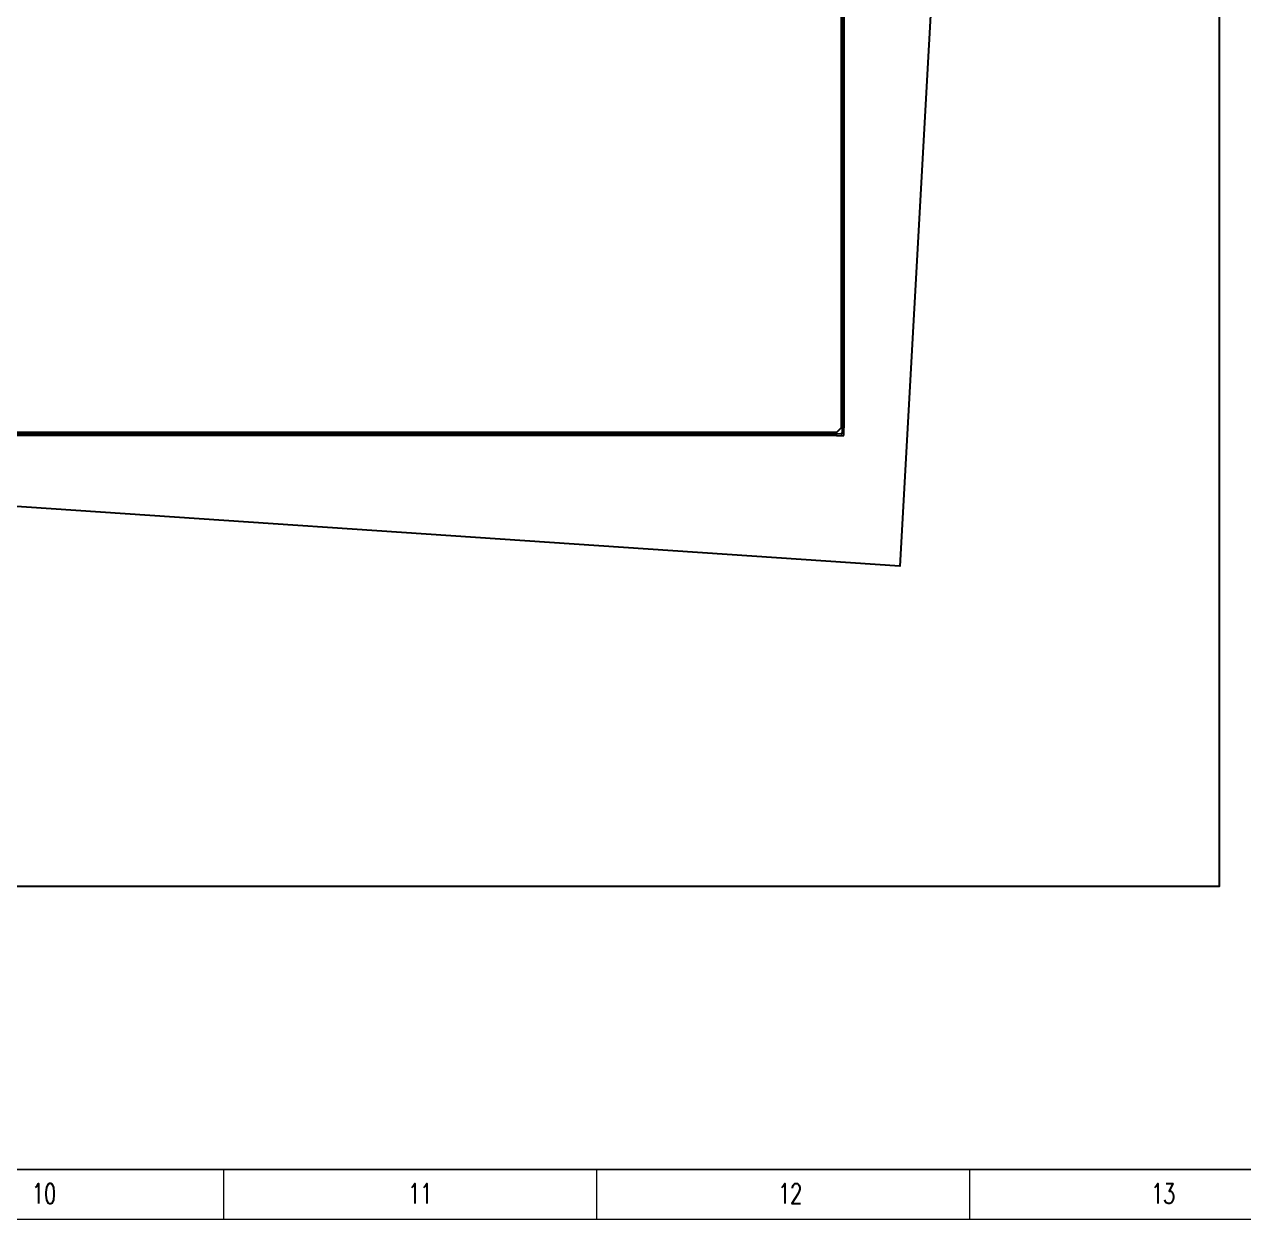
# Model space of a CAD drawing. Header units: inches. Extents: x -1128 to 651, y 96 to 845.
# Drawn here: x -955.8 to -896.4, y 636.4 to 694.7 of the extents above; entities that cross this region are included whole.
import ezdxf

# ---------------------------------------------------------------- set-up
doc = ezdxf.new("R2010")
doc.units = ezdxf.units.IN
doc.header["$MEASUREMENT"] = 0
doc.layers.add('150X100mm', color=5, linetype='Continuous')
doc.layers.add('Background Stuff', color=253, linetype='Continuous')
doc.layers.add('Cables', color=7, linetype='Continuous', lineweight=0)
doc.styles.add('TEG BORDER', font='txt_qlt.shx', dxfattribs={"width": 0.7, "bigfont": 'hztxt.shx'})

# ---------------------------------------------------------------- blocks, each defined once
blk = doc.blocks.new('TEG BORDER A2')
at = {"linetype": 'Continuous'}
blk.add_line((5, 5), (489, 5), dxfattribs=at)
for p, q in [((371.25, 0), (371.25, 5)), ((408.37, 0), (408.37, 5)), ((445.5, 0), (445.5, 5))]:
    blk.add_line(p, q)
at = {"color": 5, "lineweight": 15}
blk.add_lwpolyline([(0, 420), (594, 420), (594, 0), (0, 0)], close=True, dxfattribs=at)
blk.add_lwpolyline([(5, 415), (589, 415), (589, 5), (5, 5)], close=True)
at = {"char_height": 2, "width": 2, "attachment_point": 7, "style": 'TEG BORDER'}
for s, insert in [('\\pi2.2204e-016;10', (352.17, 1.59)), ('\\pi0.3;11', (389.3, 1.59)), ('\\pi2.2204e-016;12', (426.42, 1.59)), ('\\pi2.2204e-016;13', (463.55, 1.59))]:
    blk.add_mtext(s, dxfattribs=dict(at, insert=insert))

msp = doc.modelspace()

# ---------------------------------------------------------------- linework, layer by layer
at = {"layer": '150X100mm'}
for p, q in [((-916.035, 722.136), (-916.035, 674.995)), ((-915.9, 722.498), (-915.9, 674.995)), ((-916.262, 674.769), (-973.953, 674.769)), ((-916.262, 674.769), (-973.953, 674.769)), ((-916.262, 674.633), (-973.592, 674.633)), ((-916.035, 674.995), (-916.262, 674.769)), ((-916.262, 674.633), (-915.9, 674.633)), ((-915.9, 674.995), (-916.035, 674.995)), ((-915.9, 674.633), (-915.9, 674.995))]:
    msp.add_line(p, q, dxfattribs=at)
at = {"layer": '150X100mm', "linetype": 'Continuous', "lineweight": 15}
msp.add_line((-916.262, 674.769), (-916.262, 674.633), dxfattribs=at)
at = {"layer": 'Background Stuff'}
msp.add_lwpolyline([(-1116.562, 829.555), (-897.6, 829.555), (-897.6, 652.653), (-1116.562, 652.653)], close=True, dxfattribs=at)
at = {"layer": 'Background Stuff', "ltscale": 200}
msp.add_lwpolyline([(-980.1, 803.986), (-901.168, 799.653), (-903.005, 776.982), (-906.753, 777.151), (-909.64, 731.652), (-913.176, 668.265), (-970.428, 672.119)], dxfattribs=at)
at = {"layer": 'Cables', "color": 0}
for p, q in [((-974.193, 674.731), (-916.027, 674.731)), ((-916.027, 674.704), (-974.193, 674.704)), ((-916.027, 674.746), (-916.027, 674.689))]:
    msp.add_line(p, q, dxfattribs=at)
for points in [[(-915.999, 722.383), (-915.999, 674.774)], [(-915.999, 674.774), (-916.027, 674.746), (-915.999, 674.774), (-915.942, 674.774)]]:
    msp.add_lwpolyline(points, dxfattribs=at)
msp.add_lwpolyline([(-916.027, 674.689), (-916.004, 674.689), (-915.942, 674.751), (-915.942, 674.774), (-915.942, 674.751), (-916.004, 674.689)], close=True, dxfattribs=at)
msp.add_open_spline([(-915.942, 722.383), (-915.942, 722.383), (-915.999, 722.383), (-915.999, 722.383), (-915.999, 722.383), (-915.942, 722.383), (-915.942, 722.383), (-915.942, 722.383), (-915.942, 674.774), (-915.942, 674.774)], degree=3, knots=[0, 0, 0, 0, 1, 1, 1, 2, 2, 2, 3, 3, 3, 3], dxfattribs=at)

# ---------------------------------------------------------------- block references
at = {"layer": 'Cables', "color": 0, "xscale": 0.4897326461023622, "yscale": 0.4897326461023622, "zscale": 0.4897326461023622}
msp.add_blockref('TEG BORDER A2', (-1127.935, 636.411), dxfattribs=at)

doc.saveas('drawing.dxf')
